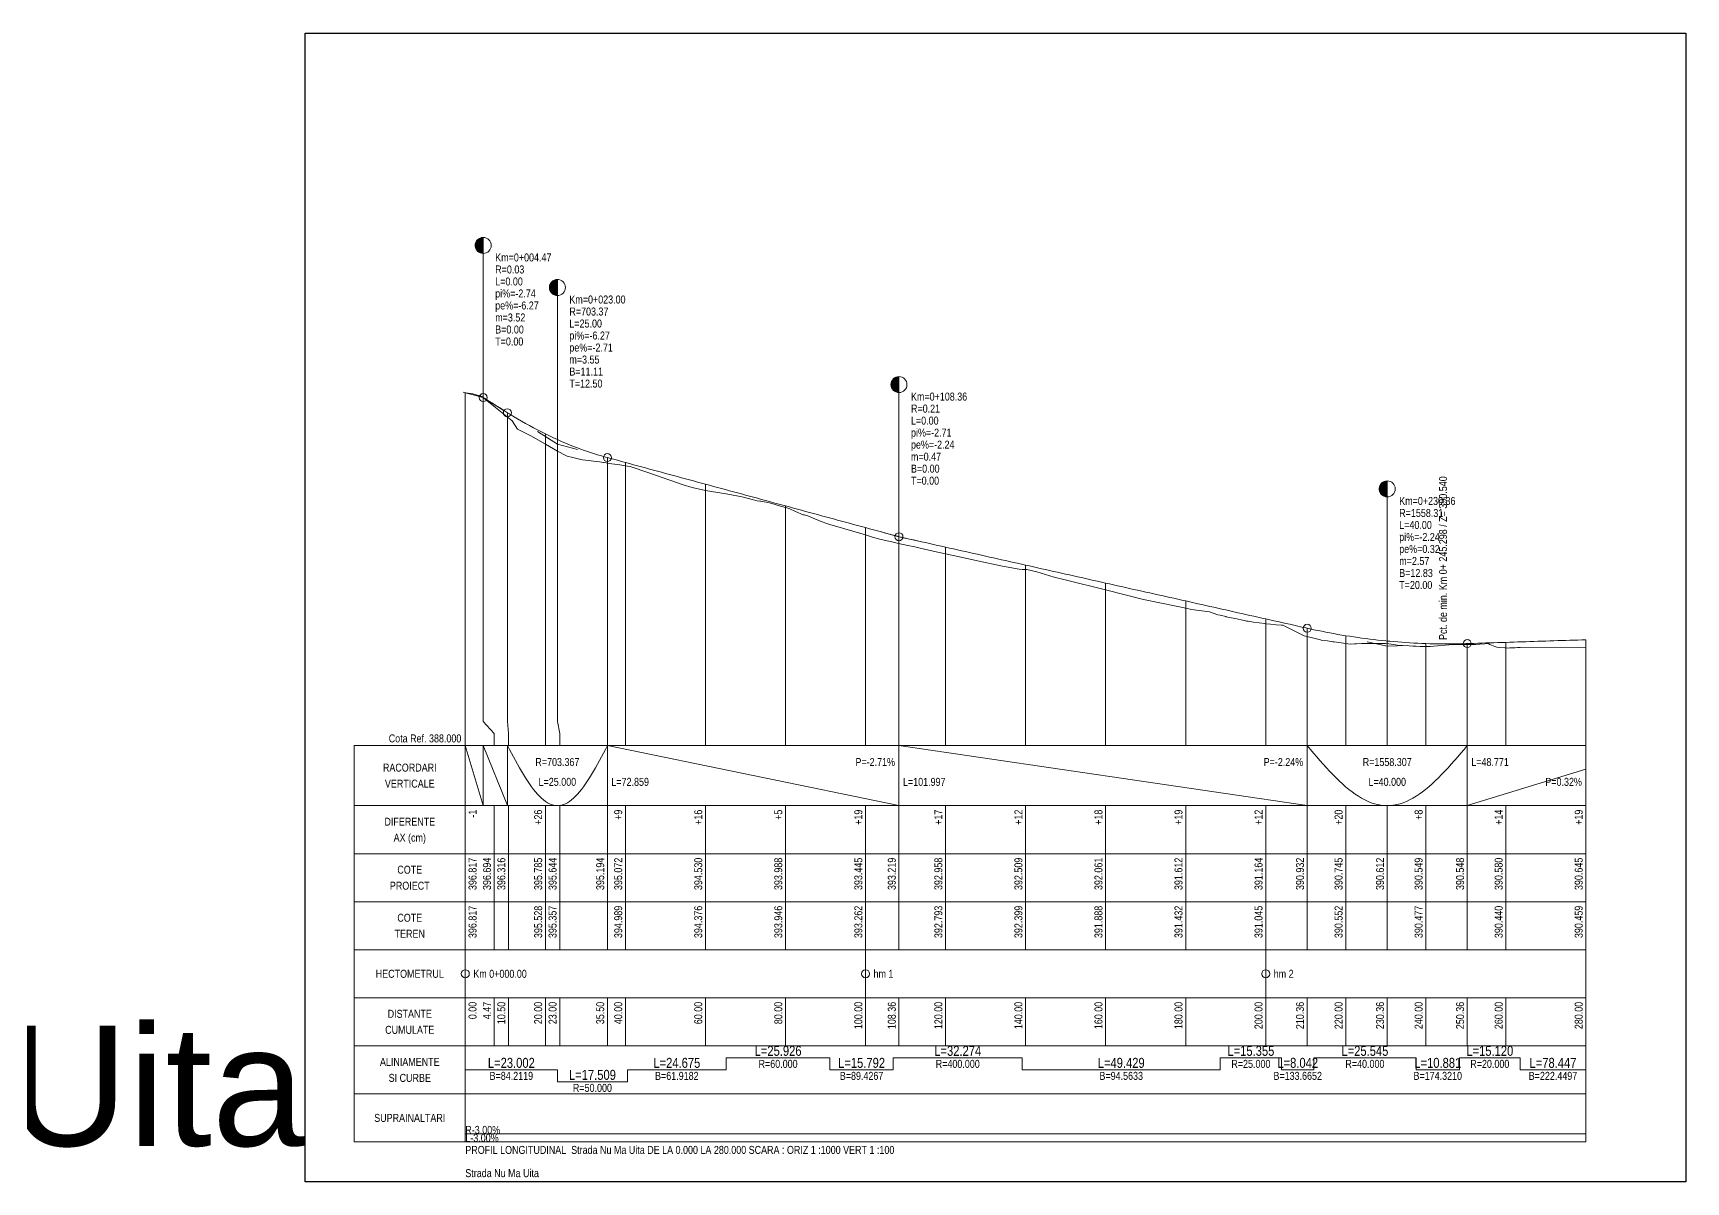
# Model space of a CAD drawing. Extents: x -600 to 1621, y -3670 to 287.
# Drawn here: x -68 to 345, y -3670.1 to -3383.1 of the extents above; entities that cross this region are included whole.
import ezdxf
from ezdxf.enums import TextEntityAlignment as Align

# ---------------------------------------------------------------- set-up
doc = ezdxf.new("R2010")
doc.units = 0
doc.layers.get('0').update_dxf_attribs({"color": 8})
doc.layers.add('ARD-No Plot', color=7, linetype='Continuous', lineweight=0, plot=False)
doc.layers.add('Cartus', color=8, linetype='Continuous')
for name, color, linetype, lineweight in [('L-C. Ref', 7, 'Continuous', 0), ('L-cote-ex', 7, 'Continuous', 0), ('L-Cote-Pr', 7, 'Continuous', 0), ('L-Curbe', 7, 'Continuous', 0), ('L-Cut-Fill', 7, 'Continuous', 0), ('L-Design', 7, 'Continuous', 0), ('L-Exist', 7, 'Continuous', 0), ('L-LINES', 7, 'Continuous', 0), ('L-Min-Max', 7, 'Continuous', 0), ('L-Pante-Tran', 7, 'Continuous', 0), ('L-rac-Vert', 7, 'Continuous', 0), ('L-TEXT', 7, 'Continuous', 0)]:
    doc.layers.add(name, color=color, linetype=linetype, lineweight=lineweight)
doc.styles.add('Arial', font='arial.ttf', dxfattribs={"width": 0.8})
doc.styles.get("Standard").update_dxf_attribs({"font": 'arial.ttf'})

# ---------------------------------------------------------------- blocks, each defined once
blk = doc.blocks.new('A3_TRANSV_ALIN_TIRENA')
at = {"layer": 'Cartus'}
blk.add_lwpolyline([(0, 0), (0, 287), (345, 287), (345, 0)], close=True, dxfattribs=at)

msp = doc.modelspace()

# ---------------------------------------------------------------- linework, layer by layer
at = {"layer": 'L-Curbe'}
for p, q in [((40, -3642.09), (63, -3642.09)), ((63, -3642.09), (63, -3645.09)), ((80.51, -3645.09), (80.51, -3642.09)), ((80.51, -3642.09), (105.19, -3642.09)), ((105.19, -3642.09), (105.19, -3639.09)), ((105.19, -3639.09), (131.11, -3639.09)), ((131.11, -3639.09), (131.11, -3642.09)), ((131.11, -3642.09), (146.91, -3642.09)), ((146.91, -3642.09), (146.91, -3639.09)), ((146.91, -3639.09), (179.18, -3639.09)), ((179.18, -3639.09), (179.18, -3642.09)), ((179.18, -3642.09), (228.61, -3642.09)), ((228.61, -3642.09), (228.61, -3639.09)), ((228.61, -3639.09), (243.96, -3639.09)), ((243.96, -3639.09), (243.96, -3642.09)), ((243.96, -3642.09), (252.01, -3642.09)), ((252.01, -3642.09), (252.01, -3639.09)), ((252.01, -3639.09), (277.55, -3639.09)), ((277.55, -3639.09), (277.55, -3642.09)), ((277.55, -3642.09), (288.43, -3642.09)), ((288.43, -3642.09), (288.43, -3639.09)), ((288.43, -3639.09), (303.55, -3639.09)), ((303.55, -3639.09), (303.55, -3642.09)), ((303.55, -3642.09), (320, -3642.09)), ((63, -3645.09), (80.51, -3645.09))]:
    msp.add_line(p, q, dxfattribs=at)
at = {"layer": 'L-Design'}
msp.add_lwpolyline([(40, -3472.92), (41, -3473.19), (42, -3473.47), (43, -3473.74), (44, -3474.02), (44.47, -3474.14), (45, -3474.48), (46, -3475.1), (47, -3475.73), (48, -3476.36), (49, -3476.98), (50, -3477.61), (50.5, -3477.93), (51, -3478.24), (52, -3478.85), (53, -3479.45), (54, -3480.03), (55, -3480.6), (56, -3481.16), (57, -3481.7), (58, -3482.22), (59, -3482.74), (60, -3483.24), (61, -3483.72), (62, -3484.19), (63, -3484.65), (63, -3484.65), (64, -3485.09), (65, -3485.52), (66, -3485.93), (67, -3486.33), (68, -3486.71), (69, -3487.08), (70, -3487.44), (71, -3487.78), (72, -3488.11), (73, -3488.42), (74, -3488.72), (75, -3489.01), (75.5, -3489.15), (76, -3489.28), (77, -3489.55), (78, -3489.82), (79, -3490.1), (80, -3490.37), (81, -3490.64), (82, -3490.91), (83, -3491.18), (84, -3491.45), (85, -3491.72), (86, -3491.99), (87, -3492.26), (88, -3492.54), (89, -3492.81), (90, -3493.08), (91, -3493.35), (92, -3493.62), (93, -3493.89), (94, -3494.16), (95, -3494.43), (96, -3494.7), (97, -3494.98), (98, -3495.25), (99, -3495.52), (100, -3495.79), (101, -3496.06), (102, -3496.33), (103, -3496.6), (104, -3496.87), (105, -3497.14), (106, -3497.42), (107, -3497.69), (108, -3497.96), (109, -3498.23), (110, -3498.5), (111, -3498.77), (112, -3499.04), (113, -3499.31), (114, -3499.58), (115, -3499.86), (116, -3500.13), (117, -3500.4), (118, -3500.67), (119, -3500.94), (120, -3501.21), (121, -3501.48), (122, -3501.75), (123, -3502.02), (124, -3502.3), (125, -3502.57), (126, -3502.84), (127, -3503.11), (128, -3503.38), (129, -3503.65), (130, -3503.92), (131, -3504.19), (132, -3504.46), (133, -3504.74), (134, -3505.01), (135, -3505.28), (136, -3505.55), (137, -3505.82), (138, -3506.09), (139, -3506.36), (140, -3506.63), (141, -3506.9), (142, -3507.18), (143, -3507.45), (144, -3507.72), (145, -3507.99), (146, -3508.26), (147, -3508.53), (148, -3508.8), (148.36, -3508.9), (149, -3509.04), (150, -3509.27), (151, -3509.49), (152, -3509.72), (153, -3509.94), (154, -3510.17), (155, -3510.39), (156, -3510.61), (157, -3510.84), (158, -3511.06), (159, -3511.29), (160, -3511.51), (161, -3511.73), (162, -3511.96), (163, -3512.18), (164, -3512.41), (165, -3512.63), (166, -3512.86), (167, -3513.08), (168, -3513.3), (169, -3513.53), (170, -3513.75), (171, -3513.98), (172, -3514.2), (173, -3514.43), (174, -3514.65), (175, -3514.87), (176, -3515.1), (177, -3515.32), (178, -3515.55), (179, -3515.77), (180, -3515.99), (181, -3516.22), (182, -3516.44), (183, -3516.67), (184, -3516.89), (185, -3517.12), (186, -3517.34), (187, -3517.56), (188, -3517.79), (189, -3518.01), (190, -3518.24), (191, -3518.46), (192, -3518.69), (193, -3518.91), (194, -3519.13), (195, -3519.36), (196, -3519.58), (197, -3519.81), (198, -3520.03), (199, -3520.25), (200, -3520.48), (201, -3520.7), (202, -3520.93), (203, -3521.15), (204, -3521.38), (205, -3521.6), (206, -3521.82), (207, -3522.05), (208, -3522.27), (209, -3522.5), (210, -3522.72), (211, -3522.95), (212, -3523.17), (213, -3523.39), (214, -3523.62), (215, -3523.84), (216, -3524.07), (217, -3524.29), (218, -3524.51), (219, -3524.74), (220, -3524.96), (221, -3525.19), (222, -3525.41), (223, -3525.64), (224, -3525.86), (225, -3526.08), (226, -3526.31), (227, -3526.53), (228, -3526.76), (229, -3526.98), (230, -3527.21), (231, -3527.43), (232, -3527.65), (233, -3527.88), (234, -3528.1), (235, -3528.33), (236, -3528.55), (237, -3528.77), (238, -3529), (239, -3529.22), (240, -3529.45), (241, -3529.67), (242, -3529.9), (243, -3530.12), (244, -3530.34), (245, -3530.57), (246, -3530.79), (247, -3531.02), (248, -3531.24), (249, -3531.47), (250, -3531.69), (250.36, -3531.77), (251, -3531.91), (252, -3532.13), (253, -3532.34), (254, -3532.54), (255, -3532.74), (256, -3532.93), (257, -3533.12), (258, -3533.3), (259, -3533.47), (260, -3533.63), (261, -3533.79), (262, -3533.95), (263, -3534.09), (264, -3534.23), (265, -3534.37), (266, -3534.49), (267, -3534.61), (268, -3534.73), (269, -3534.83), (270, -3534.94), (270.36, -3534.97), (271, -3535.03), (272, -3535.12), (273, -3535.2), (274, -3535.28), (275, -3535.35), (276, -3535.41), (277, -3535.47), (278, -3535.52), (279, -3535.56), (280, -3535.6), (281, -3535.63), (282, -3535.65), (283, -3535.67), (284, -3535.68), (285, -3535.69), (286, -3535.69), (287, -3535.68), (288, -3535.66), (289, -3535.64), (290, -3535.62), (290.36, -3535.61), (291, -3535.58), (292, -3535.55), (293, -3535.52), (294, -3535.49), (295, -3535.45), (296, -3535.42), (297, -3535.39), (298, -3535.36), (299, -3535.32), (300, -3535.29), (301, -3535.26), (302, -3535.23), (303, -3535.19), (304, -3535.16), (305, -3535.13), (306, -3535.1), (307, -3535.06), (308, -3535.03), (309, -3535), (310, -3534.97), (311, -3534.93), (312, -3534.9), (313, -3534.87), (314, -3534.84), (315, -3534.8), (316, -3534.77), (317, -3534.74), (318, -3534.71), (319, -3534.67), (320, -3534.64)], dxfattribs=at)
at = {"layer": 'L-Exist'}
for p, q in [((40, -3472.92), (40, -3472.92)), ((40, -3472.92), (40, -3472.92)), ((40, -3472.92), (40.12, -3472.96)), ((40.12, -3472.96), (41.87, -3473.19)), ((41.87, -3473.19), (44.16, -3473.9)), ((44.16, -3473.9), (47.54, -3476.66)), ((47.54, -3476.66), (51.73, -3479.97)), ((51.73, -3479.97), (53.06, -3482.03)), ((53.06, -3482.03), (56.35, -3483.73)), ((56.35, -3483.73), (60, -3485.81)), ((60, -3485.81), (63, -3487.52)), ((63, -3487.52), (63.16, -3487.61)), ((63.16, -3487.61), (64.95, -3488.55)), ((64.95, -3488.55), (65.43, -3488.81)), ((65.43, -3488.81), (66.89, -3489.15)), ((66.89, -3489.15), (68.84, -3489.58)), ((68.84, -3489.58), (69.32, -3489.68)), ((69.32, -3489.68), (70.78, -3489.86)), ((70.78, -3489.86), (72.73, -3490.09)), ((72.73, -3490.09), (73.53, -3490.19)), ((73.53, -3490.19), (74.5, -3490.37)), ((74.5, -3490.37), (74.68, -3490.39)), ((74.68, -3490.39), (76.62, -3490.69)), ((76.62, -3490.69), (78.57, -3490.98)), ((78.57, -3490.98), (80, -3491.2)), ((80, -3491.2), (80.51, -3491.28)), ((80.51, -3491.28), (81.15, -3491.37)), ((81.15, -3491.37), (85.84, -3492.94)), ((85.84, -3492.94), (94.44, -3495.98)), ((94.44, -3495.98), (96.66, -3496.64)), ((96.66, -3496.64), (100, -3497.32)), ((100, -3497.32), (101.52, -3497.64)), ((101.52, -3497.64), (105.19, -3498.23)), ((105.19, -3498.23), (107.35, -3498.58)), ((107.35, -3498.58), (108.77, -3498.82)), ((108.77, -3498.82), (109.51, -3499.02)), ((109.51, -3499.02), (111.67, -3499.61)), ((111.67, -3499.61), (112.9, -3499.95)), ((112.9, -3499.95), (113.61, -3500)), ((113.61, -3500), (113.83, -3500.04)), ((113.83, -3500.04), (115.99, -3500.46)), ((115.99, -3500.46), (116, -3500.46)), ((116, -3500.46), (117.44, -3500.89)), ((117.44, -3500.89), (118.15, -3501.09)), ((118.15, -3501.09), (120, -3501.63)), ((120, -3501.63), (120.31, -3501.72)), ((120.31, -3501.72), (121.08, -3501.95)), ((121.08, -3501.95), (122.47, -3502.57)), ((122.47, -3502.57), (124.42, -3503.44)), ((124.42, -3503.44), (124.63, -3503.48)), ((124.63, -3503.48), (125.62, -3503.66)), ((125.62, -3503.66), (126.79, -3504.16)), ((126.79, -3504.16), (128.95, -3505.07)), ((128.95, -3505.07), (130.33, -3505.64)), ((130.33, -3505.64), (131.11, -3505.86)), ((131.11, -3505.86), (140, -3508.47)), ((140, -3508.47), (141.72, -3508.98)), ((141.72, -3508.98), (143.59, -3509.52)), ((143.59, -3509.52), (146.91, -3510.28)), ((146.91, -3510.28), (148.24, -3510.59)), ((148.24, -3510.59), (150.55, -3511.08)), ((150.55, -3511.08), (152.28, -3511.47)), ((152.28, -3511.47), (153.64, -3511.78)), ((153.64, -3511.78), (157.66, -3512.65)), ((157.66, -3512.65), (160, -3513.16)), ((160, -3513.16), (163.04, -3513.82)), ((163.04, -3513.82), (168.42, -3514.99)), ((168.42, -3514.99), (173.8, -3516.17)), ((173.8, -3516.17), (174.25, -3516.27)), ((174.25, -3516.27), (178.39, -3517.03)), ((178.39, -3517.03), (179.18, -3517.06)), ((179.18, -3517.06), (180, -3517.1)), ((180, -3517.1), (180.33, -3517.11)), ((180.33, -3517.11), (182.83, -3517.65)), ((182.83, -3517.65), (187.1, -3518.98)), ((187.1, -3518.98), (189.92, -3519.69)), ((189.92, -3519.69), (200, -3522.21)), ((200, -3522.21), (209.45, -3524.58)), ((209.45, -3524.58), (217.59, -3526.26)), ((217.59, -3526.26), (220, -3526.77)), ((220, -3526.77), (221.42, -3527.07)), ((221.42, -3527.07), (225.96, -3527.66)), ((225.96, -3527.66), (228.04, -3528.39)), ((228.04, -3528.39), (228.61, -3528.52)), ((228.61, -3528.52), (230, -3528.86)), ((230, -3528.86), (230.09, -3528.88)), ((230.09, -3528.88), (231.4, -3529.17)), ((231.4, -3529.17), (232.8, -3529.46)), ((232.8, -3529.46), (234.19, -3529.73)), ((234.19, -3529.73), (234.68, -3529.82)), ((234.68, -3529.82), (235.16, -3529.97)), ((235.16, -3529.97), (235.59, -3530.04)), ((235.59, -3530.04), (236.98, -3530.25)), ((236.98, -3530.25), (238.38, -3530.44)), ((238.38, -3530.44), (239.78, -3530.61)), ((239.78, -3530.61), (240, -3530.63)), ((240, -3530.63), (241.17, -3530.76)), ((241.17, -3530.76), (242.57, -3530.89)), ((242.57, -3530.89), (243.96, -3531)), ((243.96, -3531), (244.24, -3531.02)), ((244.24, -3531.02), (249.62, -3533.64)), ((249.62, -3533.64), (252.01, -3534.25)), ((252.01, -3534.25), (253.71, -3534.68)), ((253.71, -3534.68), (253.86, -3534.72)), ((253.86, -3534.72), (255.41, -3534.95)), ((255.41, -3534.95), (256.75, -3535.15)), ((256.75, -3535.15), (257.12, -3535.2)), ((257.12, -3535.2), (258.82, -3535.42)), ((258.82, -3535.42), (260, -3535.57)), ((260, -3535.57), (260.52, -3535.64)), ((260.52, -3535.64), (261.24, -3535.73)), ((261.24, -3535.73), (262.22, -3535.67)), ((262.22, -3535.67), (262.72, -3535.64)), ((262.72, -3535.64), (263.93, -3535.62)), ((263.93, -3535.62), (265.63, -3535.6)), ((265.63, -3535.6), (267.33, -3535.57)), ((267.33, -3535.57), (269.04, -3535.55)), ((269.04, -3535.55), (269.94, -3535.54)), ((269.94, -3535.54), (270.74, -3535.65)), ((270.74, -3535.65), (272.44, -3535.9)), ((272.44, -3535.9), (272.82, -3535.96)), ((272.82, -3535.96), (274.15, -3536.04)), ((274.15, -3536.04), (275.85, -3536.17)), ((275.85, -3536.17), (276.75, -3536.25)), ((276.75, -3536.25), (277.55, -3536.28)), ((277.55, -3536.28), (278.56, -3536.32)), ((278.56, -3536.32), (280, -3536.32)), ((280, -3536.32), (281.13, -3536.33)), ((281.13, -3536.33), (286.63, -3535.82)), ((286.63, -3535.82), (288.43, -3535.84)), ((288.43, -3535.84), (289.69, -3535.85)), ((289.69, -3535.85), (290.95, -3535.85)), ((290.95, -3535.85), (292.21, -3535.85)), ((292.21, -3535.85), (292.48, -3535.84)), ((292.48, -3535.84), (293.47, -3535.77)), ((293.47, -3535.77), (294.73, -3535.68)), ((294.73, -3535.68), (295.58, -3535.61)), ((295.58, -3535.61), (295.99, -3535.79)), ((295.99, -3535.79), (297.25, -3536.3)), ((297.25, -3536.3), (297.76, -3536.51)), ((297.76, -3536.51), (298.51, -3536.56)), ((298.51, -3536.56), (299.77, -3536.67)), ((299.77, -3536.67), (300, -3536.69)), ((300, -3536.69), (300.39, -3536.73)), ((300.39, -3536.73), (301.03, -3536.69)), ((301.03, -3536.69), (302.29, -3536.63)), ((302.29, -3536.63), (302.95, -3536.61)), ((302.95, -3536.61), (303.55, -3536.6)), ((303.55, -3536.6), (320, -3536.5))]:
    msp.add_line(p, q, dxfattribs=at)
at = {"layer": 'L-LINES'}
for p, q in [((40, -3561.09), (40, -3472.92)), ((44.47, -3555.09), (44.47, -3474.14)), ((50.5, -3555.09), (50.5, -3477.93)), ((60, -3561.09), (60, -3483.24)), ((63, -3555.09), (63, -3484.65)), ((75.5, -3561.09), (75.5, -3489.15)), ((80, -3561.09), (80, -3490.37)), ((100, -3561.09), (100, -3495.79)), ((120, -3561.09), (120, -3501.21)), ((140, -3561.09), (140, -3506.63)), ((148.36, -3561.09), (148.36, -3508.9)), ((160, -3561.09), (160, -3511.51)), ((180, -3561.09), (180, -3515.99)), ((200, -3561.09), (200, -3520.48)), ((220, -3561.09), (220, -3524.96)), ((240, -3561.09), (240, -3529.45)), ((250.36, -3561.09), (250.36, -3531.77)), ((260, -3561.09), (260, -3533.63)), ((270.36, -3561.09), (270.36, -3534.97)), ((300, -3561.09), (300, -3535.29)), ((320, -3561.09), (320, -3534.64)), ((280, -3561.09), (280, -3535.6)), ((290.36, -3561.09), (290.36, -3535.61)), ((47.2, -3558.09), (44.47, -3555.09)), ((50.8, -3558.09), (50.5, -3555.09)), ((63.6, -3558.09), (63, -3555.09)), ((47.2, -3561.09), (47.2, -3558.09)), ((50.8, -3561.09), (50.8, -3558.09)), ((63.6, -3561.09), (63.6, -3558.09)), ((12.24, -3576.09), (12.24, -3561.09)), ((12.24, -3561.09), (40, -3561.09)), ((40, -3561.09), (320, -3561.09)), ((40, -3576.09), (40, -3561.09)), ((320, -3576.09), (320, -3561.09)), ((12.24, -3588.09), (12.24, -3576.09)), ((12.24, -3576.09), (40, -3576.09)), ((40, -3576.09), (12.24, -3576.09)), ((40, -3576.09), (320, -3576.09)), ((40, -3588.09), (40, -3576.09)), ((40, -3576.09), (320, -3576.09)), ((40, -3588.09), (40, -3576.09)), ((47.2, -3588.09), (47.2, -3576.09)), ((50.8, -3588.09), (50.8, -3576.09)), ((60, -3588.09), (60, -3576.09)), ((63.6, -3588.09), (63.6, -3576.09)), ((75.5, -3588.09), (75.5, -3576.09)), ((80, -3588.09), (80, -3576.09)), ((100, -3588.09), (100, -3576.09)), ((120, -3588.09), (120, -3576.09)), ((140, -3588.09), (140, -3576.09)), ((148.36, -3588.09), (148.36, -3576.09)), ((160, -3588.09), (160, -3576.09)), ((180, -3588.09), (180, -3576.09)), ((200, -3588.09), (200, -3576.09)), ((220, -3588.09), (220, -3576.09)), ((240, -3588.09), (240, -3576.09)), ((250.36, -3588.09), (250.36, -3576.09)), ((260, -3588.09), (260, -3576.09)), ((270.36, -3588.09), (270.36, -3576.09)), ((280, -3588.09), (280, -3576.09)), ((290.36, -3588.09), (290.36, -3576.09)), ((300, -3588.09), (300, -3576.09)), ((320, -3588.09), (320, -3576.09)), ((320, -3588.09), (320, -3576.09)), ((12.24, -3600.09), (12.24, -3588.09)), ((12.24, -3588.09), (40, -3588.09)), ((40, -3588.09), (12.24, -3588.09)), ((40, -3588.09), (320, -3588.09)), ((40, -3588.09), (320, -3588.09)), ((40, -3600.09), (40, -3588.09)), ((47.2, -3600.09), (47.2, -3588.09)), ((50.8, -3600.09), (50.8, -3588.09)), ((60, -3600.09), (60, -3588.09)), ((63.6, -3600.09), (63.6, -3588.09)), ((75.5, -3600.09), (75.5, -3588.09)), ((80, -3600.09), (80, -3588.09)), ((100, -3600.09), (100, -3588.09)), ((120, -3600.09), (120, -3588.09)), ((140, -3600.09), (140, -3588.09)), ((148.36, -3600.09), (148.36, -3588.09)), ((160, -3600.09), (160, -3588.09)), ((180, -3600.09), (180, -3588.09)), ((200, -3600.09), (200, -3588.09)), ((220, -3600.09), (220, -3588.09)), ((240, -3600.09), (240, -3588.09)), ((250.36, -3600.09), (250.36, -3588.09)), ((260, -3600.09), (260, -3588.09)), ((270.36, -3600.09), (270.36, -3588.09)), ((280, -3600.09), (280, -3588.09)), ((290.36, -3600.09), (290.36, -3588.09)), ((300, -3600.09), (300, -3588.09)), ((320, -3600.09), (320, -3588.09)), ((12.24, -3612.09), (12.24, -3600.09)), ((12.24, -3600.09), (40, -3600.09)), ((40, -3600.09), (12.24, -3600.09)), ((40, -3600.09), (320, -3600.09)), ((40, -3600.09), (320, -3600.09)), ((40, -3612.09), (40, -3600.09)), ((47.2, -3612.09), (47.2, -3600.09)), ((50.8, -3612.09), (50.8, -3600.09)), ((60, -3612.09), (60, -3600.09)), ((63.6, -3612.09), (63.6, -3600.09)), ((75.5, -3612.09), (75.5, -3600.09)), ((80, -3612.09), (80, -3600.09)), ((100, -3612.09), (100, -3600.09)), ((120, -3612.09), (120, -3600.09)), ((140, -3612.09), (140, -3600.09)), ((148.36, -3612.09), (148.36, -3600.09)), ((160, -3612.09), (160, -3600.09)), ((180, -3612.09), (180, -3600.09)), ((200, -3612.09), (200, -3600.09)), ((220, -3612.09), (220, -3600.09)), ((240, -3612.09), (240, -3600.09)), ((250.36, -3612.09), (250.36, -3600.09)), ((260, -3612.09), (260, -3600.09)), ((270.36, -3612.09), (270.36, -3600.09)), ((280, -3612.09), (280, -3600.09)), ((290.36, -3612.09), (290.36, -3600.09)), ((300, -3612.09), (300, -3600.09)), ((320, -3612.09), (320, -3600.09)), ((12.24, -3624.09), (12.24, -3612.09)), ((12.24, -3612.09), (40, -3612.09)), ((40, -3612.09), (12.24, -3612.09)), ((40, -3612.09), (320, -3612.09)), ((40, -3624.09), (40, -3612.09)), ((40, -3624.09), (40, -3612.09)), ((40, -3612.09), (320, -3612.09)), ((140, -3624.09), (140, -3612.09)), ((240, -3624.09), (240, -3612.09)), ((320, -3624.09), (320, -3612.09)), ((12.24, -3636.09), (12.24, -3624.09)), ((12.24, -3624.09), (40, -3624.09)), ((40, -3624.09), (12.24, -3624.09)), ((40, -3624.09), (320, -3624.09)), ((40, -3624.09), (320, -3624.09)), ((40, -3636.09), (40, -3624.09)), ((47.2, -3636.09), (47.2, -3624.09)), ((50.8, -3636.09), (50.8, -3624.09)), ((60, -3636.09), (60, -3624.09)), ((63.6, -3636.09), (63.6, -3624.09)), ((75.5, -3636.09), (75.5, -3624.09)), ((80, -3636.09), (80, -3624.09)), ((100, -3636.09), (100, -3624.09)), ((120, -3636.09), (120, -3624.09)), ((140, -3636.09), (140, -3624.09)), ((148.36, -3636.09), (148.36, -3624.09)), ((160, -3636.09), (160, -3624.09)), ((180, -3636.09), (180, -3624.09)), ((200, -3636.09), (200, -3624.09)), ((220, -3636.09), (220, -3624.09)), ((240, -3636.09), (240, -3624.09)), ((250.36, -3636.09), (250.36, -3624.09)), ((260, -3636.09), (260, -3624.09)), ((270.36, -3636.09), (270.36, -3624.09)), ((280, -3636.09), (280, -3624.09)), ((290.36, -3636.09), (290.36, -3624.09)), ((300, -3636.09), (300, -3624.09)), ((320, -3636.09), (320, -3624.09)), ((12.24, -3648.09), (12.24, -3636.09)), ((12.24, -3636.09), (40, -3636.09)), ((40, -3636.09), (12.24, -3636.09)), ((40, -3636.09), (320, -3636.09)), ((40, -3648.09), (40, -3636.09)), ((40, -3636.09), (320, -3636.09)), ((320, -3648.09), (320, -3636.09)), ((12.24, -3660.09), (12.24, -3648.09)), ((12.24, -3648.09), (40, -3648.09)), ((40, -3648.09), (12.24, -3648.09)), ((40, -3648.09), (320, -3648.09)), ((40, -3660.09), (40, -3648.09)), ((40, -3648.09), (320, -3648.09)), ((320, -3660.09), (320, -3648.09)), ((40, -3660.09), (12.24, -3660.09)), ((40, -3660.09), (320, -3660.09))]:
    msp.add_line(p, q, dxfattribs=at)
for centre in [(40, -3618.09), (140, -3618.09), (240, -3618.09)]:
    msp.add_circle(centre, 1, dxfattribs=at)
at = {"layer": 'L-Pante-Tran'}
for p, q in [((40, -3658.09), (60, -3658.09)), ((40, -3658.09), (60, -3658.09)), ((60, -3658.09), (80, -3658.09)), ((60, -3658.09), (80, -3658.09)), ((80, -3658.09), (100, -3658.09)), ((80, -3658.09), (100, -3658.09)), ((100, -3658.09), (120, -3658.09)), ((100, -3658.09), (120, -3658.09)), ((120, -3658.09), (140, -3658.09)), ((120, -3658.09), (140, -3658.09)), ((140, -3658.09), (160, -3658.09)), ((140, -3658.09), (160, -3658.09)), ((160, -3658.09), (180, -3658.09)), ((160, -3658.09), (180, -3658.09)), ((180, -3658.09), (200, -3658.09)), ((180, -3658.09), (200, -3658.09)), ((200, -3658.09), (220, -3658.09)), ((200, -3658.09), (220, -3658.09)), ((220, -3658.09), (240, -3658.09)), ((220, -3658.09), (240, -3658.09)), ((240, -3658.09), (260, -3658.09)), ((240, -3658.09), (260, -3658.09)), ((260, -3658.09), (280, -3658.09)), ((260, -3658.09), (280, -3658.09)), ((280, -3658.09), (300, -3658.09)), ((280, -3658.09), (300, -3658.09)), ((300, -3658.09), (320, -3658.09)), ((300, -3658.09), (320, -3658.09))]:
    msp.add_line(p, q, dxfattribs=at)
at = {"layer": 'L-rac-Vert'}
for p, q in [((42.47, -3435.99), (42.47, -3436.3)), ((42.47, -3436.06), (42.47, -3436.22)), ((42.48, -3435.91), (42.48, -3436.38)), ((42.49, -3435.83), (42.49, -3436.46)), ((42.5, -3435.75), (42.5, -3436.53)), ((42.52, -3435.68), (42.52, -3436.61)), ((42.54, -3435.6), (42.54, -3436.69)), ((42.56, -3435.53), (42.56, -3436.76)), ((42.59, -3435.45), (42.59, -3436.84)), ((42.62, -3435.38), (42.62, -3436.91)), ((42.65, -3435.31), (42.65, -3436.98)), ((42.68, -3435.24), (42.68, -3437.05)), ((42.72, -3435.17), (42.72, -3437.12)), ((42.76, -3435.1), (42.76, -3437.19)), ((42.8, -3435.03), (42.8, -3437.25)), ((42.85, -3434.97), (42.85, -3437.32)), ((42.89, -3434.91), (42.89, -3437.38)), ((42.94, -3434.84), (42.94, -3437.44)), ((43, -3434.79), (43, -3437.5)), ((43.05, -3434.73), (43.05, -3437.56)), ((43.11, -3434.67), (43.11, -3437.61)), ((43.17, -3434.62), (43.17, -3437.66)), ((43.23, -3434.57), (43.23, -3437.71)), ((43.29, -3434.53), (43.29, -3437.76)), ((43.35, -3434.48), (43.35, -3437.81)), ((43.42, -3434.44), (43.42, -3437.85)), ((43.49, -3434.4), (43.49, -3437.89)), ((43.56, -3434.36), (43.56, -3437.93)), ((43.63, -3434.33), (43.63, -3437.96)), ((43.7, -3434.3), (43.7, -3437.99)), ((43.77, -3434.27), (43.77, -3438.02)), ((43.85, -3434.24), (43.85, -3438.05)), ((43.92, -3434.22), (43.92, -3438.07)), ((44, -3434.2), (44, -3438.09)), ((44.08, -3434.18), (44.08, -3438.1)), ((44.15, -3434.17), (44.15, -3438.12)), ((44.23, -3434.16), (44.23, -3438.13)), ((44.31, -3434.15), (44.31, -3438.14)), ((44.39, -3434.14), (44.39, -3438.14)), ((44.47, -3474.14), (44.47, -3434.14)), ((61, -3446.57), (61, -3446.73)), ((61.01, -3446.49), (61.01, -3446.8)), ((61.02, -3446.41), (61.02, -3446.88)), ((61.03, -3446.33), (61.03, -3446.96)), ((61.04, -3446.26), (61.04, -3447.04)), ((61.06, -3446.18), (61.06, -3447.11)), ((61.08, -3446.1), (61.08, -3447.19)), ((61.1, -3446.03), (61.1, -3447.26)), ((61.13, -3445.95), (61.13, -3447.34)), ((61.15, -3445.88), (61.15, -3447.41)), ((61.19, -3445.81), (61.19, -3447.48)), ((61.22, -3445.74), (61.22, -3447.55)), ((61.26, -3445.67), (61.26, -3447.62)), ((61.3, -3445.6), (61.3, -3447.69)), ((61.34, -3445.54), (61.34, -3447.76)), ((61.38, -3445.47), (61.38, -3447.82)), ((61.43, -3445.41), (61.43, -3447.89)), ((61.48, -3445.35), (61.48, -3447.95)), ((61.53, -3445.29), (61.53, -3448)), ((61.59, -3445.23), (61.59, -3448.06)), ((61.64, -3445.18), (61.64, -3448.12)), ((61.7, -3445.13), (61.7, -3448.17)), ((61.76, -3445.08), (61.76, -3448.22)), ((61.83, -3445.03), (61.83, -3448.26)), ((61.89, -3444.98), (61.89, -3448.31)), ((61.96, -3444.94), (61.96, -3448.35)), ((62.02, -3444.9), (62.02, -3448.39)), ((62.09, -3444.86), (62.09, -3448.43)), ((62.16, -3444.83), (62.16, -3448.46)), ((62.24, -3444.8), (62.24, -3448.49)), ((62.31, -3444.77), (62.31, -3448.52)), ((62.38, -3444.74), (62.38, -3448.55)), ((62.46, -3444.72), (62.46, -3448.57)), ((62.54, -3444.7), (62.54, -3448.59)), ((62.61, -3444.69), (62.61, -3448.61)), ((62.69, -3444.67), (62.69, -3448.62)), ((62.77, -3444.66), (62.77, -3448.63)), ((62.85, -3444.65), (62.85, -3448.64)), ((62.92, -3444.65), (62.92, -3448.65)), ((63, -3485.76), (63, -3444.65)), ((147.19, -3469.28), (147.19, -3472.52)), ((147.25, -3469.24), (147.25, -3472.56)), ((147.32, -3469.2), (147.32, -3472.61)), ((147.38, -3469.16), (147.38, -3472.65)), ((147.45, -3469.12), (147.45, -3472.68)), ((147.52, -3469.08), (147.52, -3472.72)), ((147.6, -3469.05), (147.6, -3472.75)), ((147.67, -3469.02), (147.67, -3472.78)), ((147.74, -3469), (147.74, -3472.8)), ((147.82, -3468.98), (147.82, -3472.83)), ((147.89, -3468.96), (147.89, -3472.85)), ((147.97, -3468.94), (147.97, -3472.86)), ((148.05, -3468.93), (148.05, -3472.88)), ((148.13, -3468.91), (148.13, -3472.89)), ((148.2, -3468.91), (148.2, -3472.89)), ((148.28, -3468.9), (148.28, -3472.9)), ((148.36, -3508.9), (148.36, -3468.9)), ((39.47, -3472.77), (44.47, -3474.14)), ((146.36, -3470.82), (146.36, -3470.98)), ((146.37, -3470.67), (146.37, -3471.14)), ((146.37, -3470.74), (146.37, -3471.06)), ((146.39, -3470.59), (146.39, -3471.21)), ((146.4, -3470.51), (146.4, -3471.29)), ((146.42, -3470.43), (146.42, -3471.37)), ((146.44, -3470.36), (146.44, -3471.44)), ((146.46, -3470.28), (146.46, -3471.52)), ((146.48, -3470.21), (146.48, -3471.59)), ((146.51, -3470.14), (146.51, -3471.67)), ((146.54, -3470.06), (146.54, -3471.74)), ((146.58, -3469.99), (146.58, -3471.81)), ((146.62, -3469.92), (146.62, -3471.88)), ((146.66, -3469.86), (146.66, -3471.95)), ((146.7, -3469.79), (146.7, -3472.01)), ((146.74, -3469.73), (146.74, -3472.08)), ((146.79, -3469.66), (146.79, -3472.14)), ((146.84, -3469.6), (146.84, -3472.2)), ((146.89, -3469.54), (146.89, -3472.26)), ((146.95, -3469.49), (146.95, -3472.31)), ((147, -3469.43), (147, -3472.37)), ((147.06, -3469.38), (147.06, -3472.42)), ((147.12, -3469.33), (147.12, -3472.47)), ((44.47, -3474.14), (49.47, -3477.28)), ((58, -3482.62), (63, -3485.76)), ((63, -3485.76), (68, -3487.11)), ((268.36, -3496.81), (268.36, -3497.13)), ((268.36, -3496.89), (268.36, -3497.05)), ((268.37, -3496.74), (268.37, -3497.21)), ((268.38, -3496.66), (268.38, -3497.28)), ((268.4, -3496.58), (268.4, -3497.36)), ((268.41, -3496.5), (268.41, -3497.44)), ((268.43, -3496.43), (268.43, -3497.51)), ((268.46, -3496.35), (268.46, -3497.59)), ((268.48, -3496.28), (268.48, -3497.66)), ((268.51, -3496.21), (268.51, -3497.74)), ((268.54, -3496.13), (268.54, -3497.81)), ((268.58, -3496.06), (268.58, -3497.88)), ((268.61, -3495.99), (268.61, -3497.95)), ((268.65, -3495.93), (268.65, -3498.02)), ((268.7, -3495.86), (268.7, -3498.08)), ((268.74, -3495.8), (268.74, -3498.15)), ((268.79, -3495.73), (268.79, -3498.21)), ((268.84, -3495.67), (268.84, -3498.27)), ((268.89, -3495.61), (268.89, -3498.33)), ((268.94, -3495.56), (268.94, -3498.39)), ((269, -3495.5), (269, -3498.44)), ((269.06, -3495.45), (269.06, -3498.49)), ((269.12, -3495.4), (269.12, -3498.54)), ((269.18, -3495.35), (269.18, -3498.59)), ((269.25, -3495.31), (269.25, -3498.63)), ((269.31, -3495.27), (269.31, -3498.68)), ((269.38, -3495.23), (269.38, -3498.72)), ((269.45, -3495.19), (269.45, -3498.75)), ((269.52, -3495.15), (269.52, -3498.79)), ((269.59, -3495.12), (269.59, -3498.82)), ((269.67, -3495.09), (269.67, -3498.85)), ((269.74, -3495.07), (269.74, -3498.87)), ((269.82, -3495.05), (269.82, -3498.9)), ((269.89, -3495.03), (269.89, -3498.92)), ((269.97, -3495.01), (269.97, -3498.93)), ((270.05, -3495), (270.05, -3498.95)), ((270.12, -3494.98), (270.12, -3498.96)), ((270.2, -3494.98), (270.2, -3498.96)), ((270.28, -3494.97), (270.28, -3498.97)), ((270.36, -3536.25), (270.36, -3494.97)), ((143.36, -3507.55), (148.36, -3508.9)), ((148.36, -3508.9), (153.36, -3510.02)), ((265.36, -3535.13), (270.36, -3536.25)), ((270.36, -3536.25), (275.36, -3536.09)), ((40, -3576.09), (40, -3561.09)), ((40, -3561.09), (40, -3562.03)), ((40, -3561.09), (44.46, -3576.09)), ((40, -3562.03), (40, -3562.97)), ((40, -3562.97), (40, -3563.9)), ((40, -3563.9), (40, -3564.82)), ((44.46, -3576.09), (44.46, -3561.09)), ((44.46, -3563.95), (44.46, -3564.53)), ((44.47, -3576.09), (44.47, -3561.09)), ((44.47, -3561.09), (44.46, -3561.12)), ((44.47, -3561.12), (44.47, -3561.09)), ((44.47, -3561.09), (50.5, -3576.09)), ((44.46, -3561.12), (44.46, -3561.21)), ((44.47, -3561.21), (44.47, -3561.12)), ((44.46, -3561.21), (44.46, -3561.35)), ((44.47, -3561.35), (44.47, -3561.21)), ((44.46, -3561.35), (44.46, -3561.56)), ((44.47, -3561.56), (44.47, -3561.35)), ((44.46, -3561.56), (44.46, -3561.82)), ((44.47, -3561.82), (44.47, -3561.56)), ((44.46, -3561.82), (44.46, -3562.14)), ((44.47, -3562.14), (44.47, -3561.82)), ((44.46, -3562.14), (44.46, -3562.52)), ((44.47, -3562.52), (44.47, -3562.14)), ((44.46, -3562.52), (44.46, -3562.94)), ((44.47, -3562.94), (44.47, -3562.52)), ((44.46, -3562.94), (44.46, -3563.42)), ((44.47, -3563.42), (44.47, -3562.94)), ((44.46, -3563.42), (44.46, -3563.95)), ((44.47, -3563.95), (44.47, -3563.42)), ((44.47, -3564.53), (44.47, -3563.95)), ((50.5, -3576.09), (50.5, -3561.09)), ((51, -3562.03), (50.5, -3561.09)), ((51.5, -3562.97), (51, -3562.03)), ((52, -3563.9), (51.5, -3562.97)), ((52.5, -3564.82), (52, -3563.9)), ((74, -3563.9), (73.5, -3564.82)), ((74.5, -3562.97), (74, -3563.9)), ((75, -3562.03), (74.5, -3562.97)), ((75.5, -3561.09), (75, -3562.03)), ((75.5, -3576.09), (75.5, -3561.09)), ((75.5, -3561.09), (148.36, -3576.09)), ((148.36, -3576.09), (148.36, -3561.09)), ((148.36, -3576.09), (148.36, -3561.09)), ((148.36, -3562.03), (148.36, -3561.09)), ((148.36, -3561.09), (148.36, -3562.03)), ((148.36, -3561.09), (250.36, -3576.09)), ((148.36, -3562.97), (148.36, -3562.03)), ((148.36, -3562.03), (148.36, -3562.97)), ((148.36, -3563.9), (148.36, -3562.97)), ((148.36, -3562.97), (148.36, -3563.9)), ((148.36, -3564.82), (148.36, -3563.9)), ((148.36, -3563.9), (148.36, -3564.82)), ((250.36, -3576.09), (250.36, -3561.09)), ((251.16, -3562.03), (250.36, -3561.09)), ((251.96, -3562.97), (251.16, -3562.03)), ((252.76, -3563.9), (251.96, -3562.97)), ((253.56, -3564.82), (252.76, -3563.9)), ((287.96, -3563.9), (287.16, -3564.82)), ((288.76, -3562.97), (287.96, -3563.9)), ((289.56, -3562.03), (288.76, -3562.97)), ((290.36, -3561.09), (289.56, -3562.03)), ((290.36, -3576.09), (290.36, -3561.09)), ((40, -3564.82), (40, -3565.72)), ((40, -3565.72), (40, -3566.61)), ((40, -3566.61), (40, -3567.47)), ((40, -3567.47), (40, -3568.31)), ((40, -3568.31), (40, -3569.12)), ((44.46, -3564.53), (44.46, -3565.15)), ((44.46, -3565.15), (44.46, -3565.82)), ((44.46, -3565.82), (44.46, -3566.53)), ((44.46, -3566.53), (44.46, -3567.27)), ((44.46, -3567.27), (44.46, -3568.05)), ((44.46, -3568.05), (44.46, -3568.86)), ((44.47, -3565.15), (44.47, -3564.53)), ((44.47, -3565.82), (44.47, -3565.15)), ((44.47, -3566.53), (44.47, -3565.82)), ((44.47, -3567.27), (44.47, -3566.53)), ((44.47, -3568.05), (44.47, -3567.27)), ((44.47, -3568.86), (44.47, -3568.05)), ((53, -3565.72), (52.5, -3564.82)), ((53.5, -3566.61), (53, -3565.72)), ((54, -3567.47), (53.5, -3566.61)), ((54.5, -3568.31), (54, -3567.47)), ((55, -3569.12), (54.5, -3568.31)), ((71.5, -3568.31), (71, -3569.12)), ((72, -3567.47), (71.5, -3568.31)), ((72.5, -3566.61), (72, -3567.47)), ((73, -3565.72), (72.5, -3566.61)), ((73.5, -3564.82), (73, -3565.72)), ((148.36, -3565.72), (148.36, -3564.82)), ((148.36, -3564.82), (148.36, -3565.72)), ((148.36, -3566.61), (148.36, -3565.72)), ((148.36, -3565.72), (148.36, -3566.61)), ((148.36, -3567.47), (148.36, -3566.61)), ((148.36, -3566.61), (148.36, -3567.47)), ((148.36, -3568.31), (148.36, -3567.47)), ((148.36, -3567.47), (148.36, -3568.31)), ((148.36, -3569.12), (148.36, -3568.31)), ((148.36, -3568.31), (148.36, -3569.12)), ((254.36, -3565.72), (253.56, -3564.82)), ((255.16, -3566.61), (254.36, -3565.72)), ((255.96, -3567.47), (255.16, -3566.61)), ((256.76, -3568.31), (255.96, -3567.47)), ((257.56, -3569.12), (256.76, -3568.31)), ((283.96, -3568.31), (283.16, -3569.12)), ((284.76, -3567.47), (283.96, -3568.31)), ((285.56, -3566.61), (284.76, -3567.47)), ((286.36, -3565.72), (285.56, -3566.61)), ((287.16, -3564.82), (286.36, -3565.72)), ((290.36, -3576.09), (320, -3566.97)), ((40, -3569.12), (40, -3569.9)), ((40, -3569.9), (40, -3570.65)), ((40, -3570.65), (40, -3571.36)), ((40, -3571.36), (40, -3572.02)), ((40, -3572.02), (40, -3572.65)), ((44.46, -3568.86), (44.46, -3569.7)), ((44.46, -3569.7), (44.46, -3570.57)), ((44.46, -3570.57), (44.46, -3571.45)), ((44.46, -3571.45), (44.46, -3572.36)), ((44.46, -3572.36), (44.46, -3573.28)), ((44.47, -3569.7), (44.47, -3568.86)), ((44.47, -3570.57), (44.47, -3569.7)), ((44.47, -3571.45), (44.47, -3570.57)), ((44.47, -3572.36), (44.47, -3571.45)), ((44.47, -3573.28), (44.47, -3572.36)), ((55.5, -3569.9), (55, -3569.12)), ((56, -3570.65), (55.5, -3569.9)), ((56.5, -3571.36), (56, -3570.65)), ((57, -3572.02), (56.5, -3571.36)), ((57.5, -3572.65), (57, -3572.02)), ((69, -3572.02), (68.5, -3572.65)), ((69.5, -3571.36), (69, -3572.02)), ((70, -3570.65), (69.5, -3571.36)), ((70.5, -3569.9), (70, -3570.65)), ((71, -3569.12), (70.5, -3569.9)), ((148.36, -3569.9), (148.36, -3569.12)), ((148.36, -3569.12), (148.36, -3569.9)), ((148.36, -3570.65), (148.36, -3569.9)), ((148.36, -3569.9), (148.36, -3570.65)), ((148.36, -3571.36), (148.36, -3570.65)), ((148.36, -3570.65), (148.36, -3571.36)), ((148.36, -3572.02), (148.36, -3571.36)), ((148.36, -3571.36), (148.36, -3572.02)), ((148.36, -3572.65), (148.36, -3572.02)), ((148.36, -3572.02), (148.36, -3572.65)), ((258.36, -3569.9), (257.56, -3569.12)), ((259.16, -3570.65), (258.36, -3569.9)), ((259.96, -3571.36), (259.16, -3570.65)), ((260.76, -3572.02), (259.96, -3571.36)), ((261.56, -3572.65), (260.76, -3572.02)), ((279.96, -3572.02), (279.16, -3572.65)), ((280.76, -3571.36), (279.96, -3572.02)), ((281.56, -3570.65), (280.76, -3571.36)), ((282.36, -3569.9), (281.56, -3570.65)), ((283.16, -3569.12), (282.36, -3569.9)), ((40, -3572.65), (40, -3573.22)), ((40, -3573.22), (40, -3573.75)), ((40, -3573.75), (40, -3574.23)), ((40, -3574.23), (40, -3574.66)), ((40, -3574.66), (40, -3575.03)), ((40, -3575.03), (40, -3575.35)), ((40, -3575.35), (40, -3575.62)), ((40, -3575.62), (40, -3575.82)), ((40, -3575.82), (40, -3575.97)), ((40, -3575.97), (40, -3576.06)), ((40, -3576.06), (40, -3576.09)), ((44.46, -3573.28), (44.46, -3574.21)), ((44.46, -3574.21), (44.46, -3575.15)), ((44.46, -3575.15), (44.46, -3576.09)), ((44.47, -3574.21), (44.47, -3573.28)), ((44.47, -3575.15), (44.47, -3574.21)), ((44.47, -3576.09), (44.47, -3575.15)), ((58, -3573.22), (57.5, -3572.65)), ((58.5, -3573.75), (58, -3573.22)), ((59, -3574.23), (58.5, -3573.75)), ((59.5, -3574.66), (59, -3574.23)), ((60, -3575.03), (59.5, -3574.66)), ((60.5, -3575.35), (60, -3575.03)), ((61, -3575.62), (60.5, -3575.35)), ((61.5, -3575.82), (61, -3575.62)), ((62, -3575.97), (61.5, -3575.82)), ((62.5, -3576.06), (62, -3575.97)), ((63, -3576.09), (62.5, -3576.06)), ((63.5, -3576.06), (63, -3576.09)), ((64, -3575.97), (63.5, -3576.06)), ((64.5, -3575.82), (64, -3575.97)), ((65, -3575.62), (64.5, -3575.82)), ((65.5, -3575.35), (65, -3575.62)), ((66, -3575.03), (65.5, -3575.35)), ((66.5, -3574.66), (66, -3575.03)), ((67, -3574.23), (66.5, -3574.66)), ((67.5, -3573.75), (67, -3574.23)), ((68, -3573.22), (67.5, -3573.75)), ((68.5, -3572.65), (68, -3573.22)), ((148.36, -3573.22), (148.36, -3572.65)), ((148.36, -3572.65), (148.36, -3573.22)), ((148.36, -3573.75), (148.36, -3573.22)), ((148.36, -3573.22), (148.36, -3573.75)), ((148.36, -3574.23), (148.36, -3573.75)), ((148.36, -3573.75), (148.36, -3574.23)), ((148.36, -3574.66), (148.36, -3574.23)), ((148.36, -3574.23), (148.36, -3574.66)), ((148.36, -3575.03), (148.36, -3574.66)), ((148.36, -3574.66), (148.36, -3575.03)), ((148.36, -3575.35), (148.36, -3575.03)), ((148.36, -3575.03), (148.36, -3575.35)), ((148.36, -3575.62), (148.36, -3575.35)), ((148.36, -3575.35), (148.36, -3575.62)), ((148.36, -3575.82), (148.36, -3575.62)), ((148.36, -3575.62), (148.36, -3575.82)), ((148.36, -3575.97), (148.36, -3575.82)), ((148.36, -3575.82), (148.36, -3575.97)), ((148.36, -3576.06), (148.36, -3575.97)), ((148.36, -3575.97), (148.36, -3576.06)), ((148.36, -3576.09), (148.36, -3576.06)), ((148.36, -3576.06), (148.36, -3576.09)), ((262.36, -3573.22), (261.56, -3572.65)), ((263.16, -3573.75), (262.36, -3573.22)), ((263.96, -3574.23), (263.16, -3573.75)), ((264.76, -3574.66), (263.96, -3574.23)), ((265.56, -3575.03), (264.76, -3574.66)), ((266.36, -3575.35), (265.56, -3575.03)), ((267.16, -3575.62), (266.36, -3575.35)), ((267.96, -3575.82), (267.16, -3575.62)), ((268.76, -3575.97), (267.96, -3575.82)), ((269.56, -3576.06), (268.76, -3575.97)), ((270.36, -3576.09), (269.56, -3576.06)), ((271.16, -3576.06), (270.36, -3576.09)), ((271.96, -3575.97), (271.16, -3576.06)), ((272.76, -3575.82), (271.96, -3575.97)), ((273.56, -3575.62), (272.76, -3575.82)), ((274.36, -3575.35), (273.56, -3575.62)), ((275.16, -3575.03), (274.36, -3575.35)), ((275.96, -3574.66), (275.16, -3575.03)), ((276.76, -3574.23), (275.96, -3574.66)), ((277.56, -3573.75), (276.76, -3574.23)), ((278.36, -3573.22), (277.56, -3573.75)), ((279.16, -3572.65), (278.36, -3573.22))]:
    msp.add_line(p, q, dxfattribs=at)
for centre, radius in [((44.47, -3436.14), 2), ((63, -3446.65), 2), ((148.36, -3470.9), 2), ((44.46, -3474.14), 1), ((44.47, -3474.14), 1), ((50.5, -3477.93), 1), ((75.5, -3489.15), 1), ((270.36, -3496.97), 2), ((148.36, -3508.9), 1), ((148.36, -3508.9), 1), ((250.36, -3531.77), 1), ((290.36, -3535.61), 1)]:
    msp.add_circle(centre, radius, dxfattribs=at)

# ---------------------------------------------------------------- block references
at = {"layer": 'L-LINES'}
msp.add_blockref('A3_TRANSV_ALIN_TIRENA', (0, -3670.09), dxfattribs=at)

# ---------------------------------------------------------------- texts
msp.add_text('Planse Strada Nu Ma Uita', height=30).set_placement((0, -3670.09), align=Align.BOTTOM_RIGHT)
at = {"layer": 'ARD-No Plot', "style": 'Arial', "width": 0.8}
msp.add_text('Strada Nu Ma Uita', height=2, dxfattribs=at).set_placement((40, -3668.89))
at = {"layer": 'L-C. Ref', "style": 'Arial', "width": 0.8}
msp.add_text('Cota Ref. 388.000', height=2, dxfattribs=at).set_placement((39, -3560.29), align=Align.RIGHT)
at = {"layer": 'L-cote-ex', "style": 'Arial', "width": 0.8}
for s, p in [('396.817', (42.8, -3601.09)), ('396.817', (42.8, -3601.09)), ('396.817', (42.8, -3601.09)), ('395.528', (59.2, -3601.09)), ('395.357', (62.8, -3601.09)), ('394.989', (79.2, -3601.09)), ('394.376', (99.2, -3601.09)), ('393.946', (119.2, -3601.09)), ('393.262', (139.2, -3601.09)), ('392.793', (159.2, -3601.09)), ('392.399', (179.2, -3601.09)), ('391.888', (199.2, -3601.09)), ('391.432', (219.2, -3601.09)), ('391.045', (239.2, -3601.09)), ('390.552', (259.2, -3601.09)), ('390.477', (279.2, -3601.09)), ('390.440', (299.2, -3601.09)), ('390.459', (319.2, -3601.09))]:
    msp.add_text(s, height=2, rotation=90, dxfattribs=at).set_placement(p, align=Align.RIGHT)
at = {"layer": 'L-Cote-Pr', "style": 'Arial', "width": 0.8}
for s, p in [('COTE', (26.12, -3593.09)), ('PROIECT', (26.12, -3597.09))]:
    msp.add_text(s, height=2, dxfattribs=at).set_placement(p, align=Align.CENTER)
for s, p in [('396.817', (42.8, -3589.09)), ('396.694', (46.4, -3589.09)), ('396.316', (50, -3589.09)), ('395.785', (59.2, -3589.09)), ('395.644', (62.8, -3589.09)), ('395.194', (74.7, -3589.09)), ('395.072', (79.2, -3589.09)), ('394.530', (99.2, -3589.09)), ('393.988', (119.2, -3589.09)), ('393.445', (139.2, -3589.09)), ('393.219', (147.56, -3589.09)), ('392.958', (159.2, -3589.09)), ('392.509', (179.2, -3589.09)), ('392.061', (199.2, -3589.09)), ('391.612', (219.2, -3589.09)), ('391.164', (239.2, -3589.09)), ('390.932', (249.56, -3589.09)), ('390.745', (259.2, -3589.09)), ('390.612', (269.56, -3589.09)), ('390.549', (279.2, -3589.09)), ('390.548', (289.56, -3589.09)), ('390.580', (299.2, -3589.09)), ('390.645', (319.2, -3589.09))]:
    msp.add_text(s, height=2, rotation=90, dxfattribs=at).set_placement(p, align=Align.RIGHT)
at = {"layer": 'L-Cut-Fill', "style": 'Arial', "width": 0.8}
for s, p in [('DIFERENTE', (26.12, -3581.09)), ('AX (cm)', (26.12, -3585.09))]:
    msp.add_text(s, height=2, dxfattribs=at).set_placement(p, align=Align.CENTER)
for s, p in [('-1', (42.8, -3577.09)), ('+26', (59.2, -3577.09)), ('+9', (79.2, -3577.09)), ('+16', (99.2, -3577.09)), ('+5', (119.2, -3577.09)), ('+19', (139.2, -3577.09)), ('+17', (159.2, -3577.09)), ('+12', (179.2, -3577.09)), ('+18', (199.2, -3577.09)), ('+19', (219.2, -3577.09)), ('+12', (239.2, -3577.09)), ('+20', (259.2, -3577.09)), ('+8', (279.2, -3577.09)), ('+14', (299.2, -3577.09)), ('+19', (319.2, -3577.09))]:
    msp.add_text(s, height=2, rotation=90, dxfattribs=at).set_placement(p, align=Align.RIGHT)
at = {"layer": 'L-Min-Max', "style": 'Arial', "width": 0.8}
msp.add_text('Pct. de min. Km 0+ 245.298 / Z= 390.540', height=2, rotation=90, dxfattribs=at).set_placement((285.3, -3534.69))
at = {"layer": 'L-rac-Vert', "style": 'Arial', "width": 0.8}
for s, p in [('Km=0+004.47', (47.47, -3440.14)), ('R=0.03', (47.47, -3443.14)), ('L=0.00', (47.47, -3446.14)), ('pi%=-2.74', (47.47, -3449.14)), ('Km=0+023.00', (66, -3450.65)), ('pe%=-6.27', (47.47, -3452.14)), ('R=703.37', (66, -3453.65)), ('m=3.52', (47.47, -3455.14)), ('B=0.00', (47.47, -3458.14)), ('L=25.00', (66, -3456.65)), ('T=0.00', (47.47, -3461.14)), ('pi%=-6.27', (66, -3459.65)), ('pe%=-2.71', (66, -3462.65)), ('m=3.55', (66, -3465.65)), ('B=11.11', (66, -3468.65)), ('T=12.50', (66, -3471.65)), ('Km=0+108.36', (151.36, -3474.9)), ('R=0.21', (151.36, -3477.9)), ('L=0.00', (151.36, -3480.9)), ('pi%=-2.71', (151.36, -3483.9)), ('pe%=-2.24', (151.36, -3486.9)), ('m=0.47', (151.36, -3489.9)), ('T=0.00', (151.36, -3495.9)), ('B=0.00', (151.36, -3492.9)), ('Km=0+230.36', (273.36, -3500.97)), ('R=1558.31', (273.36, -3503.97)), ('L=40.00', (273.36, -3506.97)), ('pi%=-2.24', (273.36, -3509.97)), ('pe%=0.32', (273.36, -3512.97)), ('m=2.57', (273.36, -3515.97)), ('B=12.83', (273.36, -3518.97)), ('T=20.00', (273.36, -3521.97)), ('L=48.771', (291.36, -3566.19)), ('L=72.859', (76.5, -3571.14)), ('L=101.997', (149.36, -3571.14))]:
    msp.add_text(s, height=2, dxfattribs=at).set_placement(p)
for s, p in [('R=703.367', (63, -3566.19)), ('R=1558.307', (270.36, -3566.19)), ('RACORDARI', (26.12, -3567.59)), ('VERTICALE', (26.12, -3571.59)), ('L=25.000', (63, -3571.14)), ('L=40.000', (270.36, -3571.14))]:
    msp.add_text(s, height=2, dxfattribs=at).set_placement(p, align=Align.CENTER)
for s, p in [('P=-2.71%', (147.36, -3566.19)), ('P=-2.24%', (249.36, -3566.19)), ('P=0.32%', (319, -3571.14))]:
    msp.add_text(s, height=2, dxfattribs=at).set_placement(p, align=Align.RIGHT)
at = {"layer": 'L-TEXT', "style": 'Arial', "width": 0.8}
for s, p in [('COTE', (26.12, -3605.09)), ('TEREN', (26.12, -3609.09)), ('HECTOMETRUL', (26.12, -3619.09)), ('DISTANTE', (26.12, -3629.09)), ('CUMULATE', (26.12, -3633.09)), ('ALINIAMENTE', (26.12, -3641.09)), ('SI CURBE', (26.12, -3645.09)), ('SUPRAINALTARI', (26.12, -3655.09))]:
    msp.add_text(s, height=2, dxfattribs=at).set_placement(p, align=Align.CENTER)
for s, p in [('Km 0+000.00', (42, -3619.09)), ('hm 1', (142, -3619.09)), ('hm 2', (242, -3619.09)), ('R-3.00%', (40, -3658.09)), ('L-3.00%', (40, -3660.09)), ('PROFIL LONGITUDINAL  Strada Nu Ma Uita DE LA 0.000 LA 280.000 SCARA : ORIZ 1 :1000 VERT 1 :100', (40, -3663.09))]:
    msp.add_text(s, height=2, dxfattribs=at).set_placement(p)
for s, p in [('0.00', (42.8, -3625.09)), ('4.47', (46.4, -3625.09)), ('10.50', (50, -3625.09)), ('20.00', (59.2, -3625.09)), ('23.00', (62.8, -3625.09)), ('35.50', (74.7, -3625.09)), ('40.00', (79.2, -3625.09)), ('60.00', (99.2, -3625.09)), ('80.00', (119.2, -3625.09)), ('100.00', (139.2, -3625.09)), ('108.36', (147.56, -3625.09)), ('120.00', (159.2, -3625.09)), ('140.00', (179.2, -3625.09)), ('160.00', (199.2, -3625.09)), ('180.00', (219.2, -3625.09)), ('200.00', (239.2, -3625.09)), ('210.36', (249.56, -3625.09)), ('220.00', (259.2, -3625.09)), ('230.36', (269.56, -3625.09)), ('240.00', (279.2, -3625.09)), ('250.36', (289.56, -3625.09)), ('260.00', (299.2, -3625.09)), ('280.00', (319.2, -3625.09))]:
    msp.add_text(s, height=2, rotation=90, dxfattribs=at).set_placement(p, align=Align.RIGHT)
for s, height, p in [('L=25.926', 2.5, (118.15, -3638.59)), ('L=32.274', 2.5, (163.04, -3638.59)), ('L=15.355', 2.5, (236.29, -3638.59)), ('L=25.545', 2.5, (264.78, -3638.59)), ('L=15.120', 2.5, (295.99, -3638.59)), ('L=23.002', 2.5, (51.5, -3641.59)), ('B=84.2119', 2, (51.5, -3644.59)), ('L=17.509', 2.5, (71.76, -3644.59)), ('L=24.675', 2.5, (92.85, -3641.59)), ('B=61.9182', 2, (92.85, -3644.59)), ('R=60.000', 2, (118.15, -3641.59)), ('L=15.792', 2.5, (139.01, -3641.59)), ('B=89.4267', 2, (139.01, -3644.59)), ('R=400.000', 2, (163.04, -3641.59)), ('L=49.429', 2.5, (203.89, -3641.59)), ('B=94.5633', 2, (203.89, -3644.59)), ('R=25.000', 2, (236.29, -3641.59)), ('B=133.6652', 2, (247.99, -3644.59)), ('L=8.042', 2.5, (247.99, -3641.59)), ('R=40.000', 2, (264.78, -3641.59)), ('B=174.3210', 2, (282.99, -3644.59)), ('L=10.881', 2.5, (282.99, -3641.59)), ('R=20.000', 2, (295.99, -3641.59)), ('B=222.4497', 2, (311.78, -3644.59)), ('L=78.447', 2.5, (311.78, -3641.59)), ('R=50.000', 2, (71.76, -3647.59))]:
    msp.add_text(s, height=height, rotation=0, dxfattribs=at).set_placement(p, align=Align.CENTER)

doc.saveas('drawing.dxf')
